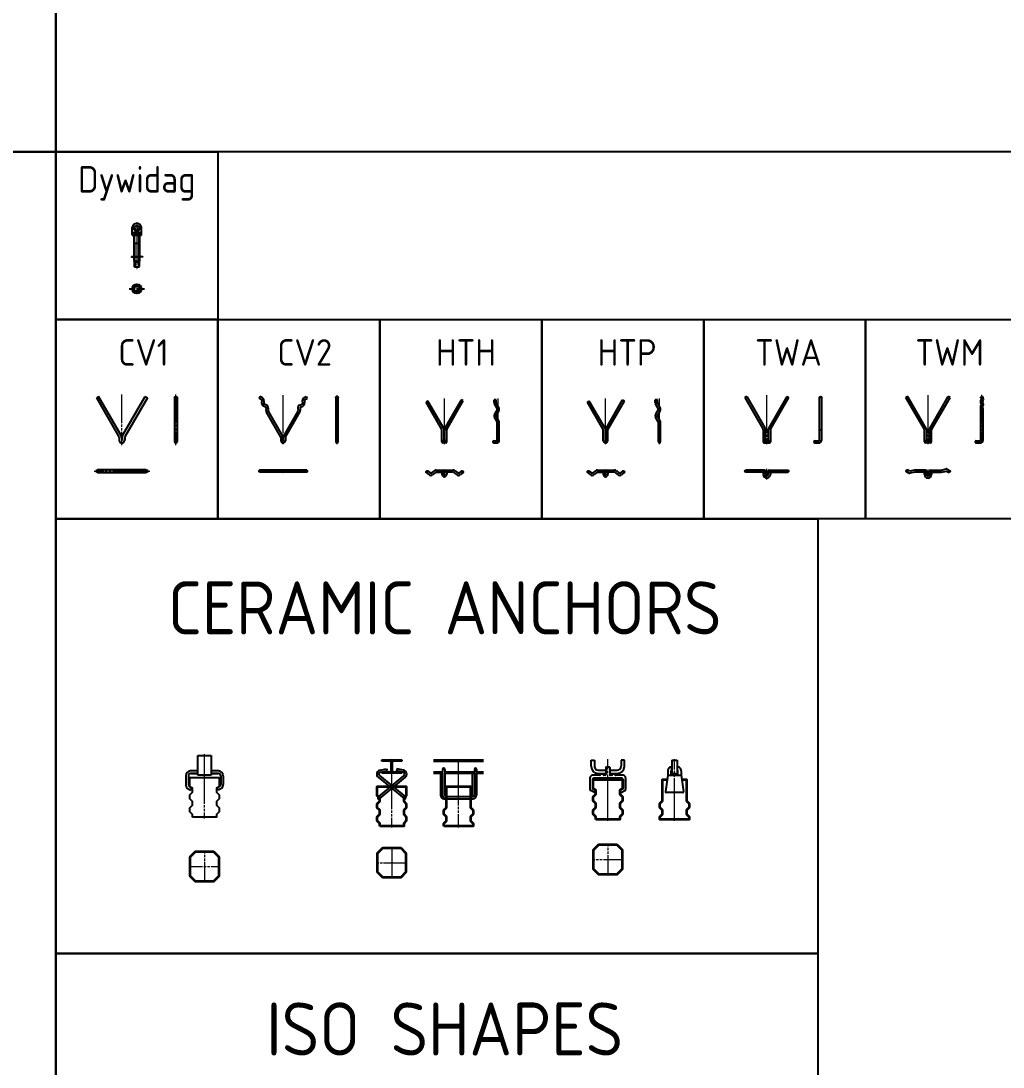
# Model space of a CAD drawing. Header units: millimetres. Extents: x -1950 to 46825, y 0 to 25443.
# Drawn here: x 17093 to 20800, y 10753 to 14700 of the extents above; entities that cross this region are included whole.
import ezdxf
from ezdxf.enums import TextEntityAlignment as Align

# ---------------------------------------------------------------- set-up
doc = ezdxf.new("R2010")
doc.units = ezdxf.units.MM
doc.linetypes.add('AM_DIN_F_W050', pattern=[6.25, 4.75, -1.5])
doc.linetypes.add('AM_DIN_G_W050', pattern=[13.75, 9.75, -1.5, 1, -1.5])
for name, color, linetype, lineweight in [('AM_7', 4, 'AM_DIN_G_W050', 25), ('Kontur_018', 4, 'Continuous', 25), ('Kontur_025', 3, 'Continuous', 25), ('Kontur_035', 2, 'Continuous', 35), ('Mitte_018', 4, 'AM_DIN_G_W050', 18), ('Verdeckt_018', 4, 'AM_DIN_F_W050', 18), ('Verdeckt_025', 3, 'AM_DIN_F_W050', 25)]:
    doc.layers.add(name, color=color, linetype=linetype, lineweight=lineweight)
doc.layers.add('AM_VIEWS', color=1, linetype='Continuous', lineweight=25, plot=False)
for name, color, linetype in [('ANCHOR', 7, 'Continuous'), ('ST ANKER', 3, 'Continuous'), ('Text_5', 1, 'Continuous')]:
    doc.layers.add(name, color=color, linetype=linetype)
doc.styles.add('ISOCP', font='isocp.shx', dxfattribs={"height": 7})

# ---------------------------------------------------------------- blocks, each defined once
blk = doc.blocks.new('AH150_FRONT')
at = {"layer": 'ANCHOR', "color": 0, "linetype": 'ByBlock', "lineweight": -2}
blk.add_lwpolyline([(-45, -150), (-45, -140), (-55, -130), (-55, -115), (-45, -105), (-45, -90), (-55, -80), (-55, -65), (-45, -55), (-45, -40), (-55, -35), (-55, 0), (55, 0), (55, -35), (45, -40), (45, -55), (55, -65), (55, -80), (45, -90), (45, -105), (55, -115), (55, -130), (45, -140), (45, -150)], close=True, dxfattribs=at)
blk = doc.blocks.new('*U400')
at = {"layer": 'Mitte_018'}
blk.add_line((0, -255), (0, 5), dxfattribs=at)
at = {"layer": 'ST ANKER'}
for p, q in [((-37.5, 0), (37.5, 0)), ((-37.5, -5), (-37.5, 0)), ((37.5, 0), (37.5, -5)), ((-44, -38.1), (-19.4, -33.5)), ((-7, -5), (-37.5, -5)), ((-19.4, -33.5), (-17.9, -41.4)), ((-2, -40), (-2, -10)), ((2, -10), (2, -40)), ((37.5, -5), (7, -5)), ((19.4, -33.5), (17.9, -41.4)), ((44, -38.1), (19.4, -33.5)), ((45.9, -59.1), (-51.5, -139.4)), ((-51, -65.3), (46.5, -145.6)), ((51, -65.3), (-46.5, -145.6)), ((-45.9, -59.1), (51.5, -139.4)), ((-42.5, -45.9), (-17.9, -41.4)), ((-37.5, -50), (-37.5, -45)), ((-37.5, -45), (-7, -45)), ((37.5, -50), (-37.5, -50)), ((7, -45), (37.5, -45)), ((42.5, -45.9), (17.9, -41.4)), ((37.5, -45), (37.5, -50))]:
    blk.add_line(p, q, dxfattribs=at)
for centre, radius, start, end in [((-41.1, -53.3), 15.5, 100.5113, 230.5113), ((-7, -10), 5, 0, 90), ((7, -10), 5, 90, 180), ((41.1, -53.3), 15.5, 309.4887, 79.4887), ((-41.1, -53.3), 7.5, 100.5113, 230.5113), ((-7, -40), 5, 270, 360), ((7, -40), 5, 180, 270), ((41.1, -53.3), 7.5, 309.4887, 79.4887), ((-49, -142.5), 4, 129.4887, 309.4887), ((-49, -142.5), 4, 309.4887, 129.4887), ((49, -142.5), 4, 50.5113, 230.5113), ((49, -142.5), 4, 230.5113, 50.5113)]:
    blk.add_arc(centre, radius, start, end, dxfattribs=at)
at = {"layer": 'Kontur_035'}
blk.add_blockref('AH150_FRONT', (0, -100), dxfattribs=at)
blk = doc.blocks.new('AH150_SIDE')
at = {"layer": 'ANCHOR', "color": 0, "linetype": 'ByBlock', "lineweight": -2}
blk.add_lwpolyline([(-55, -150), (-55, -140), (-45, -130), (-45, -115), (-55, -105), (-55, -90), (-45, -80), (-45, 0), (45, 0), (45, -80), (55, -90), (55, -105), (45, -115), (45, -130), (55, -140), (55, -150)], close=True, dxfattribs=at)
blk = doc.blocks.new('*U401')
at = {"layer": 'Mitte_018'}
blk.add_line((0, -255), (0, 5), dxfattribs=at)
at = {"layer": 'ST ANKER'}
for p, q in [((-94.4, 0), (94.4, 0)), ((-94.4, -5), (94.4, -5)), ((-60, -35.5), (-60, -45)), ((-52, -35.5), (-52, -45)), ((60, -35.5), (60, -45)), ((68, -35.5), (68, -45)), ((-94.4, -45), (-60, -45)), ((-94.4, -50), (-68, -50)), ((-68, -50), (-68, -133.5)), ((-68, -50), (-60, -50)), ((-60, -50), (-60, -45)), ((-60, -50), (-60, -133.5)), ((-52, -45), (60, -45)), ((-52, -45), (-52, -50)), ((-52, -50), (-52, -133.5)), ((-52, -50), (52, -50)), ((52, -50), (52, -133.5)), ((52, -50), (60, -50)), ((60, -50), (60, -45)), ((60, -50), (60, -133.5)), ((68, -45), (94.4, -45)), ((68, -45), (68, -50)), ((68, -50), (68, -133.5)), ((68, -50), (94.4, -50)), ((-55, -146.5), (-47, -146.5)), ((-47, -138.5), (47, -138.5)), ((-47, -146.5), (55, -146.5)), ((47, -138.5), (55, -138.5))]:
    blk.add_line(p, q, dxfattribs=at)
for centre, radius, start, end in [((-56, -35.5), 4, 0, 180), ((64, -35.5), 4, 0, 180), ((-55, -133.5), 13, 180, 270), ((-47, -133.5), 13, 180, 270), ((-47, -133.5), 5, 180, 270), ((47, -133.5), 5, 270, 0), ((55, -133.5), 13, 270, 0), ((55, -133.5), 5, 270, 0)]:
    blk.add_arc(centre, radius, start, end, dxfattribs=at)
at = {"layer": 'Kontur_035'}
blk.add_blockref('AH150_SIDE', (0, -100), dxfattribs=at)
blk = doc.blocks.new('*U399')
at = {"layer": 'Kontur_035'}
blk.add_lwpolyline([(35, 55), (-35, 55), (-55, 35), (-55, -35), (-35, -55), (35, -55), (55, -35), (55, 35)], close=True, dxfattribs=at)
at = {"layer": 'Mitte_018'}
for p, q in [((0, 58), (0, -58)), ((-58, 0), (58, 0))]:
    blk.add_line(p, q, dxfattribs=at)
blk = doc.blocks.new('GKB_FRONT')
at = {"layer": 'ST ANKER'}
for p, q in [((-5, 0), (5, 0)), ((-30, -31.5), (-57.5, -31.5)), ((-27.5, -26.5), (-17.5, -26.5)), ((-27.5, -26.5), (-27.5, -29)), ((-17.5, -26.5), (-17.5, -29)), ((-10, -31.5), (-15, -31.5)), ((-7.5, -2.5), (-7.5, -29)), ((7.5, -2.5), (7.5, -29)), ((15, -31.5), (10, -31.5)), ((17.5, -26.5), (17.5, -29)), ((17.5, -26.5), (27.5, -26.5)), ((27.5, -26.5), (27.5, -29)), ((57.5, -31.5), (30, -31.5)), ((-67.5, -41.5), (-67.5, -84)), ((-57.5, -46.5), (-57.5, -80)), ((-52.5, -41.5), (52.5, -41.5)), ((57.5, -46.5), (57.5, -80)), ((67.5, -41.5), (67.5, -84)), ((-50.3, -96.3), (-64.2, -89.3)), ((-48.9, -85.8), (-56.1, -82.2)), ((-47.5, -94.6), (-47.5, -88)), ((47.5, -94.6), (47.5, -88)), ((48.9, -85.8), (56.1, -82.2)), ((50.3, -96.3), (64.2, -89.3))]:
    blk.add_line(p, q, dxfattribs=at)
for centre, radius, start, end in [((-5, -2.5), 2.5, 89.9999, 180.0001), ((-57.5, -41.5), 10, 90, 180), ((-30, -29), 2.5, 270, 359.9999), ((-15, -29), 2.5, 180.0002, 270), ((-10, -29), 2.5, 269.9999, 359.9998), ((5, -2.5), 2.5, 359.9999, 90), ((10, -29), 2.5, 180.0001, 269.9999), ((15, -29), 2.5, 270, 359.9999), ((30, -29), 2.5, 180.0002, 270), ((57.5, -41.5), 10, 0, 90), ((-52.5, -46.5), 5, 90, 180), ((52.5, -46.5), 5, 0, 90.0001), ((-61.5, -84), 6, 180, 243.4349), ((-55, -80), 2.5, 180.0001, 243.4349), ((-49.4, -94.6), 1.91, 243.4349, 0), ((-50, -88), 2.5, 360, 63.4348), ((50, -88), 2.5, 116.5653, 180.0001), ((49.4, -94.6), 1.91, 180.0001, 296.565), ((55, -80), 2.5, 296.5651, 359.9999), ((61.5, -84), 6, 296.565, 360)]:
    blk.add_arc(centre, radius, start, end, dxfattribs=at)
blk = doc.blocks.new('*U402')
at = {"layer": 'Mitte_018'}
blk.add_line((0, -228.2), (0, 5), dxfattribs=at)
at = {"layer": 'ST ANKER'}
for p, q in [((-62.5, 0), (-50.5, 0)), ((-62.5, -23), (-62.5, 0)), ((-50.5, 0), (-50.5, -23)), ((62.5, 0), (50.5, 0)), ((50.5, 0), (50.5, -23)), ((62.5, -23), (62.5, 0)), ((-35.5, -38), (-7.5, -38)), ((-7.5, -38), (-7.5, -50)), ((7.5, -38), (35.5, -38)), ((7.5, -38), (7.5, -50)), ((-35.5, -50), (-7.5, -50)), ((7.5, -50), (35.5, -50))]:
    blk.add_line(p, q, dxfattribs=at)
for centre, radius, start, end in [((-35.5, -23), 27, 180, 270), ((-35.5, -23), 15, 180, 270), ((35.5, -23), 15, 270, 360), ((35.5, -23), 27, 270, 360)]:
    blk.add_arc(centre, radius, start, end, dxfattribs=at)
at = {"layer": 'Kontur_035'}
blk.add_blockref('AH150_FRONT', (0, -73.2), dxfattribs=at)
at = {"layer": 'ST ANKER', "rotation": 359.9999956465915}
blk.add_blockref('GKB_FRONT', (0, -25.5), dxfattribs=at)
blk = doc.blocks.new('GKB_SIDE')
at = {"layer": 'ST ANKER'}
for p, q in [((-10.5, 0), (-10, 0)), ((-10, -12.5), (-10, 0)), ((10, 0), (10, -12.5)), ((10, 0), (10.5, 0)), ((-25, -31.5), (-34.5, -93)), ((-25, -14.5), (-25, -31.5)), ((-22.9, -31.5), (22.9, -31.5)), ((-12.5, -29), (-12.5, -14.5)), ((-10, -12.5), (-10.5, -12.5)), ((-10.5, -26.5), (10.5, -26.5)), ((10.5, -12.5), (10, -12.5)), ((12.5, -29), (12.5, -14.5)), ((25, -14.5), (25, -31.5)), ((25, -31.5), (34.5, -93)), ((31.5, -96.5), (-31.5, -96.5))]:
    blk.add_line(p, q, dxfattribs=at)
for centre, radius, start, end in [((-10.5, -14.5), 14.5, 89.9999, 180.0001), ((10.5, -14.5), 14.5, 359.9996, 89.9999), ((-22.9, -34), 2.5, 90, 171.2541), ((-15, -29), 2.5, 269.9998, 0), ((-10.5, -14.5), 2, 89.9991, 180.0007), ((-10.5, -28.5), 2, 89.9981, 180.0007), ((10.5, -14.5), 2, 359.9991, 89.9984), ((10.5, -28.5), 2, 359.9995, 89.9984), ((15, -29), 2.5, 180.0004, 269.9999), ((22.9, -34), 2.5, 8.746, 90.0001), ((-31.5, -93.5), 3, 171.2548, 270.0014), ((31.5, -93.5), 3, 270.0011, 8.7458)]:
    blk.add_arc(centre, radius, start, end, dxfattribs=at)
blk = doc.blocks.new('AH150_SIDE_GKB')
at = {"layer": 'ANCHOR', "color": 0, "linetype": 'ByBlock', "lineweight": -2}
blk.add_lwpolyline([(27.5, 0), (45, 0), (45, -80), (55, -90), (55, -105), (45, -115), (45, -130), (55, -140), (55, -150), (-55, -150), (-55, -140), (-45, -130), (-45, -115), (-55, -105), (-55, -90), (-45, -80), (-45, 0), (-27.5, 0)], dxfattribs=at)
blk = doc.blocks.new('*U403')
at = {"layer": 'Mitte_018'}
blk.add_line((0, -228.2), (0, 5), dxfattribs=at)
at = {"layer": 'ST ANKER'}
for p, q in [((-10, 0), (10, 0)), ((-10, 0), (-10, -50)), ((10, 0), (10, -50)), ((-10, -50), (10, -50))]:
    blk.add_line(p, q, dxfattribs=at)
at = {"layer": 'Kontur_035', "rotation": 359.9953661336431}
blk.add_blockref('AH150_SIDE_GKB', (0, -73.2), dxfattribs=at)
at = {"layer": 'ST ANKER', "rotation": 359.9999818084095}
blk.add_blockref('GKB_SIDE', (0, -25.5), dxfattribs=at)
blk = doc.blocks.new('*U404')
at = {"layer": 'Kontur_035'}
blk.add_lwpolyline([(35, 55), (-35, 55), (-55, 35), (-55, -35), (-35, -55), (35, -55), (55, -35), (55, 35)], close=True, dxfattribs=at)
at = {"layer": 'Mitte_018'}
for p, q in [((0, 58), (0, -58)), ((-58, 0), (58, 0))]:
    blk.add_line(p, q, dxfattribs=at)
blk = doc.blocks.new('A$C595B2E24')
at = {"layer": 'ST ANKER'}
for p, q in [((0, 54.2), (0, 20.6)), ((10, 54.2), (10, 20.6)), ((46, 72.2), (18, 72.2)), ((46, 62.2), (18, 62.2)), ((46, 72.2), (19.5, 72.2)), ((19.5, 62.2), (46, 62.2)), ((122.5, 72.2), (96, 72.2)), ((124, 72.2), (96, 72.2)), ((124, 62.2), (96, 62.2)), ((96, 62.2), (122.5, 62.2)), ((132, 54.2), (132, 20.6)), ((142, 54.2), (142, 20.6)), ((9.9, 4.5), (19, 0)), ((14.4, 13.5), (23.5, 8.9)), ((19, 0), (23.5, 8.9)), ((127.6, 13.5), (118.5, 8.9)), ((123, 0), (118.5, 8.9)), ((132.1, 4.5), (123, 0))]:
    blk.add_line(p, q, dxfattribs=at)
for centre, radius, start, end in [((18, 54.2), 18, 90, 180), ((18, 54.2), 8, 90, 180), ((124, 54.2), 18, 0, 90), ((124, 54.2), 8, 0, 90), ((18, 20.6), 18, 180, 243.4), ((18, 20.6), 8, 180, 243.4), ((124, 20.6), 8, 296.6, 0), ((124, 20.6), 18, 296.6, 0)]:
    blk.add_arc(centre, radius, start, end, dxfattribs=at)
blk = doc.blocks.new('*U397')
at = {"layer": 'Mitte_018'}
blk.add_line((238.5, 0), (-5.5, 0), dxfattribs=at)
at = {"layer": 'ST ANKER'}
for p, q in [((0, -25), (0, 25)), ((0, 25), (75, 25)), ((75, 25), (75, -25)), ((75, -25), (0, -25))]:
    blk.add_line(p, q, dxfattribs=at)
at = {"layer": 'Kontur_035', "linetype": 'ByBlock', "lineweight": -2, "rotation": 90.00000000000001}
blk.add_blockref('AH150_FRONT', (83.5, 0), dxfattribs=at)
at = {"layer": 'ST ANKER', "rotation": 90.00000000000007}
blk.add_blockref('A$C595B2E24', (131.2, -71), dxfattribs=at)
blk = doc.blocks.new('*U398')
at = {"layer": 'Kontur_035'}
blk.add_lwpolyline([(35, 55), (-35, 55), (-55, 35), (-55, -35), (-35, -55), (35, -55), (55, -35), (55, 35)], close=True, dxfattribs=at)
at = {"layer": 'Mitte_018'}
for p, q in [((0, 58), (0, -58)), ((-58, 0), (58, 0))]:
    blk.add_line(p, q, dxfattribs=at)
blk = doc.blocks.new('*U409')
at = {"layer": 'Mitte_018'}
blk.add_line((0, -8.5), (0, 183.5), dxfattribs=at)
at = {"layer": 'ST ANKER'}
for p, q in [((-87.7, 175), (-96.3, 170)), ((-96.3, 170), (-11.2, 22.5)), ((-2.5, 27.5), (-87.7, 175)), ((2.5, 27.5), (87.7, 175)), ((96.3, 170), (11.2, 22.5)), ((87.7, 175), (96.3, 170)), ((-10.5, 20), (-10.5, 10.5)), ((-0.5, 20), (-0.5, 10.5)), ((0.5, 20), (0.5, 10.5)), ((10.5, 20), (10.5, 10.5))]:
    blk.add_line(p, q, dxfattribs=at)
for centre, radius, start, end in [((-15.5, 20), 5, 359.9774, 390), ((0, 10.5), 10.5, 179.9774, 360.0226), ((-15.5, 20), 15, 359.9774, 390), ((0, 10.5), 0.5, 179.9774, 360.0226), ((15.5, 20), 15, 150, 180.0226), ((15.5, 20), 5, 150, 180.0226)]:
    blk.add_arc(centre, radius, start, end, dxfattribs=at)
blk = doc.blocks.new('*U410')
at = {"layer": 'Mitte_018'}
blk.add_line((0, -8.5), (0, 183.5), dxfattribs=at)
at = {"layer": 'ST ANKER'}
for p, q in [((-5, 172.5), (-5, 5)), ((5, 172.5), (5, 5))]:
    blk.add_line(p, q, dxfattribs=at)
for start, end in [(360, 540), (180, 360)]:
    blk.add_arc((0, 5), 5, start, end, dxfattribs=at)
blk.add_ellipse((0, 172.5), major_axis=(5, 0), ratio=0.5, dxfattribs=at)
blk = doc.blocks.new('*U411')
at = {"layer": 'Mitte_018'}
for p, q in [((-104.8, 0), (104.8, 0)), ((0, 5.5), (0, -5.5))]:
    blk.add_line(p, q, dxfattribs=at)
at = {"layer": 'ST ANKER'}
for p, q in [((92, 5), (-92, 5)), ((-92, -5), (92, -5))]:
    blk.add_line(p, q, dxfattribs=at)
for centre in [(-92, 0), (92, 0)]:
    blk.add_ellipse(centre, major_axis=(0, 5), ratio=0.866, dxfattribs=at)
blk = doc.blocks.new('*U415')
at = {"layer": 'Mitte_018'}
blk.add_line((0, -5), (0, 180), dxfattribs=at)
at = {"layer": 'ST ANKER'}
for p, q in [((-87.3, 175), (-90.7, 167.8)), ((-82.6, 164), (-90.7, 167.8)), ((-79.2, 171.2), (-87.3, 175)), ((-80.3, 160), (-81.1, 151.1)), ((-72.3, 159.3), (-73.1, 150.4)), ((72.3, 159.3), (73.1, 150.4)), ((79.2, 171.2), (87.3, 175)), ((80.3, 160), (81.1, 151.1)), ((82.6, 164), (90.7, 167.8)), ((87.3, 175), (90.7, 167.8)), ((-66.1, 135.4), (-74.2, 139.2)), ((-62.7, 142.6), (-70.8, 146.4)), ((-63.8, 131.4), (-64.6, 122.5)), ((-55.8, 130.7), (-56.6, 121.8)), ((-56.1, 119.5), (-2.1, 26)), ((56.1, 119.5), (2.1, 26)), ((55.8, 130.7), (56.6, 121.8)), ((62.7, 142.6), (70.8, 146.4)), ((63.8, 131.4), (64.6, 122.5)), ((66.1, 135.4), (74.2, 139.2)), ((-9, 22), (-63, 115.5)), ((9, 22), (63, 115.5)), ((-8.5, 20), (-8.5, 8.5)), ((-0.5, 20), (-0.5, 8.5)), ((0.5, 20), (0.5, 8.5)), ((8.5, 20), (8.5, 8.5))]:
    blk.add_line(p, q, dxfattribs=at)
for centre, radius, start, end in [((-84.3, 160.3), 4, 715.1104, 784.8896), ((-84.3, 160.3), 12, 715.1104, 784.8896), ((84.3, 160.3), 12, 115.1104, 184.8896), ((84.3, 160.3), 4, 115.1104, 184.8896), ((-69.1, 150), 12, 535.1104, 604.8896), ((-69.1, 150), 4, 535.1104, 604.8896), ((-67.8, 131.8), 4, 715.1104, 784.8896), ((-52.6, 121.5), 12, 175.1104, 210), ((-67.8, 131.8), 12, 715.1104, 784.8896), ((-52.6, 121.5), 4, 175.1104, 210), ((67.8, 131.8), 12, 115.1104, 184.8896), ((52.6, 121.5), 4, 330, 364.8896), ((52.6, 121.5), 12, 330, 364.8896), ((67.8, 131.8), 4, 115.1104, 184.8896), ((69.1, 150), 4, 295.1104, 364.8896), ((69.1, 150), 12, 295.1104, 364.8896), ((-12.5, 20), 4, 0, 30), ((0, 8.5), 8.5, 180, 360), ((-12.5, 20), 12, 0, 30), ((0, 8.5), 0.5, 180, 360), ((12.5, 20), 12, 150, 180), ((12.5, 20), 4, 150, 180)]:
    blk.add_arc(centre, radius, start, end, dxfattribs=at)
blk = doc.blocks.new('*U416')
at = {"layer": 'Mitte_018'}
blk.add_line((0, -5), (0, 180), dxfattribs=at)
at = {"layer": 'ST ANKER'}
for p, q in [((-4, 171.38032), (-4, 4)), ((4, 4), (4, 171.38032))]:
    blk.add_line(p, q, dxfattribs=at)
blk.add_arc((0, 4), 4, 180, 360, dxfattribs=at)
blk.add_ellipse((0, 171.38032), major_axis=(-4, 0), ratio=0.90492, dxfattribs=at)
at = {"layer": 'Verdeckt_025'}
blk.add_arc((0, 4), 4, 0, 180, dxfattribs=at)
blk = doc.blocks.new('*U417')
at = {"layer": 'ANCHOR', "color": 0, "linetype": 'ByBlock', "lineweight": -2}
for centre, start, end in [((-4.5, 0), 270, 450), ((4.5, 0), 90, 270)]:
    blk.add_arc(centre, 4, start, end, dxfattribs=at)
at = {"layer": 'Mitte_018'}
for p, q in [((-94.00809, 0), (94.00809, 0)), ((0, -4.5), (0, 4.5))]:
    blk.add_line(p, q, dxfattribs=at)
at = {"layer": 'ST ANKER'}
for p, q in [((89.00809, 4), (-89.00809, 4)), ((89.00809, -4), (-89.00809, -4))]:
    blk.add_line(p, q, dxfattribs=at)
for centre, major_axis in [((-89.00809, 0), (0, -4)), ((89.00809, 0), (0, 4))]:
    blk.add_ellipse(centre, major_axis=major_axis, ratio=0.42553, dxfattribs=at)
blk = doc.blocks.new('*U421')
at = {"layer": 'ANCHOR', "color": 0, "linetype": 'ByBlock', "lineweight": -2}
for p, q in [((-1, 8), (-1, 50)), ((1, 8), (1, 50))]:
    blk.add_line(p, q, dxfattribs=at)
for centre, start, end in [((-9.5, 50), 360, 390), ((9.5, 50), 150, 180)]:
    blk.add_arc(centre, 8.5, start, end, dxfattribs=at)
at = {"layer": 'Mitte_018'}
blk.add_line((0, -5), (0, 167.3), dxfattribs=at)
at = {"layer": 'ST ANKER'}
for p, q in [((-62, 157.9), (-68.9, 153.9)), ((-2.1, 54.3), (-62, 157.9)), ((2.1, 54.3), (64.5, 162.3)), ((9.1, 50.2), (71.4, 158.3)), ((71.4, 158.3), (64.5, 162.3)), ((-9.1, 50.2), (-68.9, 153.9)), ((-9, 4), (-9, 50)), ((9, 4), (9, 50)), ((-1, 8), (-5, 8)), ((-1, 8), (1, 8)), ((5, 8), (1, 8)), ((5, 0), (-5, 0))]:
    blk.add_line(p, q, dxfattribs=at)
for centre, radius, start, end in [((-9.5, 50), 0.5, 0, 30), ((9.5, 50), 0.5, 150, 180), ((-5, 4), 4, 90, 270), ((5, 4), 4, 270, 450)]:
    blk.add_arc(centre, radius, start, end, dxfattribs=at)
blk = doc.blocks.new('*U422')
at = {"layer": 'Mitte_018'}
for p, q in [((0, 4), (0, 167.2)), ((-23.5, 4), (0, 4))]:
    blk.add_line(p, q, dxfattribs=at)
at = {"layer": 'ST ANKER'}
for p, q in [((-16, 152.9), (-16, 162.2)), ((-8, 162.2), (-16, 162.2)), ((-8, 157.9), (-16, 157.9)), ((-8, 152.8), (-8, 162.2)), ((-4.5, 129.7), (-14.5, 147.2)), ((-4.5, 126.2), (-14.5, 108.5)), ((2.5, 133.7), (-7.6, 151.3)), ((2.5, 122.2), (-7.6, 104.5)), ((-4.5, 79.9), (-14.5, 97.4)), ((2.4, 83.9), (-7.6, 101.4)), ((-4, 10), (-4, 77.9)), ((-4, 50), (4, 50)), ((4, 10), (4, 77.9)), ((-17, 8), (-6, 8)), ((-17, 0), (-6, 0))]:
    blk.add_line(p, q, dxfattribs=at)
for centre, radius, start, end in [((-4.4, 152.9), 11.6, 180, 209.7686), ((-5, 152.8), 3, 180, 209.7686), ((-7.6, 127.9), 3.56, 330.3559, 389.7686), ((-7.6, 127.9), 11.6, 330.3559, 389.7686), ((-4.8, 102.9), 11.2, 150.3559, 209.7686), ((-4.8, 102.9), 3.17, 150.3559, 209.7686), ((-8, 77.9), 4, 0, 29.7686), ((-8, 77.9), 12, 0, 29.7686), ((-17, 4), 4, 90, 270), ((-6, 10), 10, 270, 360), ((-6, 10), 2, 270, 360)]:
    blk.add_arc(centre, radius, start, end, dxfattribs=at)
blk = doc.blocks.new('*U423')
at = {"layer": 'Mitte_018'}
for p, q in [((-6, 0), (6, 0)), ((0, -23.5), (0, 6.5))]:
    blk.add_line(p, q, dxfattribs=at)
at = {"layer": 'ST ANKER'}
for p, q in [((-62.9, 1.1), (-53.3, -7)), ((-38.5, 1.1), (-48.1, -7)), ((-30.7, 4), (-5, 4)), ((-1, -12), (-1, 0)), ((-1, 0), (-1, -12)), ((1, -12), (1, 0)), ((5, 4), (33.2, 4)), ((41, 1.1), (50.6, -7)), ((65.4, 1.1), (55.8, -7)), ((-68.1, -5), (-58.5, -13.1)), ((-33.3, -5), (-42.9, -13.1)), ((-30.7, -4), (-5, -4)), ((-9, -4), (-9, -12)), ((33.2, -4), (5, -4)), ((9, -4), (9, -12)), ((35.8, -5), (45.4, -13.1)), ((70.6, -5), (61, -13.1))]:
    blk.add_line(p, q, dxfattribs=at)
for centre, radius, start, end in [((-30.7, -8), 12, 90, 130.3612), ((-5, 0), 4, 270, 90), ((5, 0), 4, 90, 270), ((33.2, -8), 12, 49.6388, 90), ((-50.7, -4), 12, 229.6388, 310.3612), ((-50.7, -4), 4, 229.6388, 310.3612), ((-30.7, -8), 4, 90, 130.3612), ((0, -12), 9, 180, 0), ((0, -12), 1, 180, 0), ((33.2, -8), 4, 49.6388, 90), ((53.2, -4), 12, 229.6388, 310.3612), ((53.2, -4), 4, 229.6388, 310.3612)]:
    blk.add_arc(centre, radius, start, end, dxfattribs=at)
for centre, major_axis in [((-65.5, -1.9), (2.59, 3.05)), ((68, -1.9), (-2.59, 3.05))]:
    blk.add_ellipse(centre, major_axis=major_axis, ratio=0.699613, dxfattribs=at)
blk = doc.blocks.new('*U427')
at = {"layer": 'Mitte_018'}
blk.add_line((0, -5), (0, 167.3), dxfattribs=at)
at = {"layer": 'ST ANKER'}
for p, q in [((-16, 152.9), (-16, 162.3)), ((-8, 162.3), (-16, 162.3)), ((-8, 157.9), (-16, 157.9)), ((-8, 152.9), (-8, 162.3)), ((-4.5, 129.9), (-14.4, 146.9)), ((-4.5, 125.9), (-14.4, 108.9)), ((2.4, 133.9), (-7.5, 150.9)), ((2.4, 121.9), (-7.5, 104.9)), ((-4.5, 79.9), (-14.4, 96.9)), ((2.4, 83.9), (-7.5, 100.9)), ((-4, 4), (-4, 77.9)), ((-4, 50), (4, 50)), ((4, 4), (4, 77.9))]:
    blk.add_line(p, q, dxfattribs=at)
for centre, radius, start, end in [((-4, 152.9), 12, 180, 210.1047), ((-4, 152.9), 4, 180, 210.1047), ((-8, 127.9), 4, 329.8953, 390.1047), ((-8, 127.9), 12, 329.8953, 390.1047), ((-4, 102.9), 12, 149.8953, 210.1047), ((-4, 102.9), 4, 149.8953, 210.1047), ((-8, 77.9), 4, 0, 30.1047), ((-8, 77.9), 12, 0, 30.1047), ((0, 4), 4, 180, 360)]:
    blk.add_arc(centre, radius, start, end, dxfattribs=at)
at = {"layer": 'Verdeckt_025'}
blk.add_arc((0, 4), 4, 0, 180, dxfattribs=at)
blk = doc.blocks.new('*U426')
at = {"layer": 'ANCHOR', "color": 0, "linetype": 'ByBlock', "lineweight": -2}
blk.add_arc((-9, 50), 8.5, 0, 30, dxfattribs=at)
at = {"layer": 'Mitte_018'}
blk.add_line((0, -5), (0, 167.3), dxfattribs=at)
at = {"layer": 'ST ANKER'}
for p, q in [((-68.4, 153.9), (-61.5, 157.9)), ((-1.6, 54.2), (-61.5, 157.9)), ((1.6, 54.2), (64, 162.3)), ((8.6, 50.2), (70.9, 158.3)), ((64, 162.3), (70.9, 158.3)), ((-8.6, 50.2), (-68.4, 153.9)), ((-8.5, 8.5), (-8.5, 50)), ((-0.5, 8.5), (-0.5, 50)), ((0.5, 8.5), (0.5, 50)), ((8.5, 8.5), (8.5, 50))]:
    blk.add_line(p, q, dxfattribs=at)
for centre, radius, start, end in [((-9, 50), 0.5, 0, 30), ((9, 50), 8.5, 150, 180), ((9, 50), 0.5, 150, 180), ((0, 8.5), 8.5, 180, 360), ((0, 8.5), 0.5, 180, 360)]:
    blk.add_arc(centre, radius, start, end, dxfattribs=at)
blk = doc.blocks.new('*U428')
at = {"layer": 'Mitte_018'}
for p, q in [((-6, 0), (6, 0)), ((0, -23.5), (0, 6.5))]:
    blk.add_line(p, q, dxfattribs=at)
at = {"layer": 'ST ANKER'}
for p, q in [((-62.9, 1.1), (-53.3, -7)), ((-38.5, 1.1), (-48.1, -7)), ((-30.7, 4), (-5, 4)), ((-1, -12), (-1, 0)), ((-1, 0), (-1, -12)), ((1, -12), (1, 0)), ((5, 4), (33.2, 4)), ((41, 1.1), (50.6, -7)), ((65.4, 1.1), (55.8, -7)), ((-68.1, -5), (-58.5, -13.1)), ((-33.3, -5), (-42.9, -13.1)), ((-30.7, -4), (-5, -4)), ((-9, -4), (-9, -12)), ((33.2, -4), (5, -4)), ((9, -4), (9, -12)), ((35.8, -5), (45.4, -13.1)), ((70.6, -5), (61, -13.1))]:
    blk.add_line(p, q, dxfattribs=at)
for centre, radius, start, end in [((-30.7, -8), 12, 90, 130.3612), ((-5, 0), 4, 270, 90), ((5, 0), 4, 90, 270), ((33.2, -8), 12, 49.6388, 90), ((-50.7, -4), 12, 229.6388, 310.3612), ((-50.7, -4), 4, 229.6388, 310.3612), ((-30.7, -8), 4, 90, 130.3612), ((0, -12), 9, 180, 0), ((0, -12), 1, 180, 0), ((33.2, -8), 4, 49.6388, 90), ((53.2, -4), 12, 229.6388, 310.3612), ((53.2, -4), 4, 229.6388, 310.3612)]:
    blk.add_arc(centre, radius, start, end, dxfattribs=at)
for centre, major_axis in [((-65.5, -1.9), (2.59, 3.05)), ((68, -1.9), (-2.59, 3.05))]:
    blk.add_ellipse(centre, major_axis=major_axis, ratio=0.699613, dxfattribs=at)
blk = doc.blocks.new('*U432')
at = {"layer": 'Mitte_018'}
blk.add_line((0, -5), (0, 180), dxfattribs=at)
at = {"layer": 'ST ANKER'}
for p, q in [((-75.5, 175), (-82.4, 171)), ((-82.4, 171), (-14.3, 53)), ((-75.5, 175), (-7.4, 57)), ((75.5, 175), (7.4, 57)), ((82.4, 171), (14.3, 53)), ((75.5, 175), (82.4, 171)), ((-13.5, 50), (-13.5, 4)), ((-5.5, 50), (-5.5, 8)), ((5.5, 50), (5.5, 8)), ((13.5, 50), (13.5, 4)), ((-9.5, 8), (9.5, 8)), ((-9.5, 0), (9.5, 0))]:
    blk.add_line(p, q, dxfattribs=at)
for centre, radius, start, end in [((-19.5, 50), 6, 0, 30), ((-19.5, 50), 14, 0, 30), ((19.5, 50), 14, 150, 180), ((19.5, 50), 6, 150, 180), ((-9.5, 4), 4, 90, 270), ((9.5, 4), 4, 270, 450)]:
    blk.add_arc(centre, radius, start, end, dxfattribs=at)
at = {"layer": 'Verdeckt_025'}
for centre, start, end in [((-9.5, 4), 270, 450), ((9.5, 4), 90, 270)]:
    blk.add_arc(centre, 4, start, end, dxfattribs=at)
blk = doc.blocks.new('*U433')
at = {"layer": 'ST ANKER'}
for p, q in [((-4, 12), (-4, 173)), ((4, 12), (4, 173)), ((-4, 50), (4, 50)), ((-22, 8), (-8, 8)), ((-22, 0), (-7.5, 0))]:
    blk.add_line(p, q, dxfattribs=at)
for centre, radius, start, end in [((-22, 4), 4, 90, 270), ((-8, 12), 4, 270, 360), ((-8, 12), 12, 270, 360)]:
    blk.add_arc(centre, radius, start, end, dxfattribs=at)
blk.add_ellipse((0, 173), major_axis=(-4, 0), ratio=0.5, dxfattribs=at)
blk = doc.blocks.new('*U434')
at = {"layer": 'Mitte_018'}
blk.add_line((0, -31), (0, 9), dxfattribs=at)
at = {"layer": 'ST ANKER'}
for p, q in [((-9.5, 4), (-78.96715, 4)), ((-5.5, 0), (-5.5, -12.5)), ((5.5, 0), (5.5, -12.5)), ((9.5, 4), (78.96715, 4)), ((-9.5, -4), (-78.96715, -4)), ((-13.5, -4), (-13.5, -12.5)), ((9.5, -4), (78.96715, -4)), ((13.5, -4), (13.5, -12.5))]:
    blk.add_line(p, q, dxfattribs=at)
for centre, radius, start, end in [((-9.5, 0), 4, 270, 450), ((9.5, 0), 4, 90, 270), ((0, -12.5), 13.5, 180, 360), ((0, -12.5), 5.5, 180, 360)]:
    blk.add_arc(centre, radius, start, end, dxfattribs=at)
for centre, major_axis in [((-78.96715, 0), (0, -4)), ((78.96715, 0), (0, 4))]:
    blk.add_ellipse(centre, major_axis=major_axis, ratio=0.866, dxfattribs=at)
at = {"layer": 'Verdeckt_025'}
for p, q in [((-13.5, 0), (-13.5, -4)), ((13.5, 0), (13.5, -4))]:
    blk.add_line(p, q, dxfattribs=at)
for centre, start, end in [((-9.5, 0), 90, 270), ((9.5, 0), 270, 450)]:
    blk.add_arc(centre, 4, start, end, dxfattribs=at)
blk = doc.blocks.new('*U438')
at = {"layer": 'Mitte_018'}
blk.add_line((0, -5), (0, 180), dxfattribs=at)
at = {"layer": 'ST ANKER'}
for p, q in [((-76.4, 175), (-83.3, 171)), ((-13.6, 50.2), (-83.3, 171)), ((-6.6, 54.2), (-76.4, 175)), ((6.6, 54.2), (76.4, 175)), ((13.6, 50.2), (83.3, 171)), ((83.3, 171), (76.4, 175)), ((-13.5, 4), (-13.5, 50)), ((-5.5, 50), (-5.5, 8)), ((5.5, 8), (5.5, 50)), ((13.5, 4), (13.5, 50)), ((-5.5, 8), (-9.5, 8)), ((-5.5, 8), (5.5, 8)), ((9.5, 8), (5.5, 8)), ((9.5, 0), (-9.5, 0))]:
    blk.add_line(p, q, dxfattribs=at)
for centre, radius, start, end in [((-14, 50), 0.5, 0, 30), ((-14, 50), 8.5, 0, 30), ((14, 50), 8.5, 150, 180), ((14, 50), 0.5, 150, 180), ((-9.5, 4), 4, 90, 270), ((9.5, 4), 4, 270, 450)]:
    blk.add_arc(centre, radius, start, end, dxfattribs=at)
blk = doc.blocks.new('*U439')
at = {"layer": 'Mitte_018'}
for p, q in [((0, 4), (0, 181.1)), ((-28.5, 4), (0, 4))]:
    blk.add_line(p, q, dxfattribs=at)
at = {"layer": 'ST ANKER'}
for p, q in [((-4.8, 159.9), (-2.2, 164.6)), ((-2.2, 166.1), (-4.6, 170.4)), ((2.2, 156), (4.8, 160.7)), ((4.8, 170), (2.4, 174.3)), ((-2.2, 146.1), (-4.8, 150.7)), ((-4.8, 139.9), (-2.2, 144.6)), ((-4.1, 129.4), (-4.8, 130.7)), ((-4, 11.5), (-4, 129.2)), ((4.8, 150), (2.2, 154.6)), ((2.2, 136), (4.8, 140.7)), ((2.2, 134.6), (2.9, 133.3)), ((4, 11.5), (4, 129.2)), ((-4, 50), (4, 50)), ((-22, 8), (-7.5, 8)), ((-22, 0), (-7.5, 0))]:
    blk.add_line(p, q, dxfattribs=at)
for centre, radius, start, end in [((3.4, 155.3), 9.41, 150.7991, 209.2009), ((-3.5, 165.3), 1.5, 330.7991, 389.2009), ((-3.5, 165.3), 9.5, 330.7991, 389.2009), ((3.4, 135.3), 9.41, 150.7991, 209.2009), ((-4.5, 129.2), 0.5, 360, 389.2009), ((-3.5, 145.3), 1.5, 330.7991, 389.2009), ((3.4, 155.3), 1.41, 150.7991, 209.2009), ((3.4, 135.3), 1.41, 150.7991, 209.2009), ((-4.5, 129.2), 8.5, 360, 389.2009), ((-3.5, 145.3), 9.5, 330.7991, 389.2009), ((-22, 4), 4, 90, 270), ((-7.5, 11.5), 3.45, 270, 360), ((-7.5, 11.5), 11.5, 270, 360)]:
    blk.add_arc(centre, radius, start, end, dxfattribs=at)
blk.add_ellipse((-1.1, 172.4), major_axis=(-3.49, -1.95), ratio=0.5, dxfattribs=at)
blk = doc.blocks.new('*U440')
at = {"layer": 'Mitte_018'}
for p, q in [((-10.5, 0), (10.5, 0)), ((0, -28.5), (0, 6.5))]:
    blk.add_line(p, q, dxfattribs=at)
at = {"layer": 'ST ANKER'}
for p, q in [((-69.2, 0), (-79.2, 5.4)), ((-50.9, 3.8), (-69.2, 0)), ((-9.5, 4), (-49, 4)), ((-5.5, -12.5), (-5.5, 0)), ((5.5, 0), (5.5, -12.5)), ((9.5, 4), (49.2, 4)), ((49.2, 4), (68.7, 8)), ((50.9, -3.8), (69.2, 0)), ((69.2, 0), (79.2, -5.4)), ((72.1, 7.5), (83.1, 1.6)), ((-72.1, -7.5), (-83.1, -1.6)), ((-49.2, -4), (-68.7, -8)), ((-9.5, -4), (-49.2, -4)), ((-13.5, -12.5), (-13.5, -4)), ((9.5, -4), (49, -4)), ((13.5, -4), (13.5, -12.5))]:
    blk.add_line(p, q, dxfattribs=at)
for centre, radius, start, end in [((-49, -5.5), 9.5, 90, 101.7308), ((-9.5, 0), 4, 270, 450), ((9.5, 0), 4, 90, 270), ((69.7, 3.1), 5, 61.4167, 101.7308), ((-69.7, -3.1), 5, 241.4167, 281.7308), ((0, -12.5), 13.5, 180, 360), ((0, -12.5), 5.5, 180, 360), ((49, 5.5), 9.5, 270, 281.7308)]:
    blk.add_arc(centre, radius, start, end, dxfattribs=at)
for centre, major_axis, ratio in [((-81.1, 1.9), (1.91, 3.51), 0.207491), ((81.1, -1.9), (-1.91, -3.51), 0.274906)]:
    blk.add_ellipse(centre, major_axis=major_axis, ratio=ratio, dxfattribs=at)
blk = doc.blocks.new('Dywidag D20_G')
at = {"layer": 'AM_7'}
for p, q in [((-9, 11), (9, 11)), ((0, -29.3), (0, 29.3)), ((-9, -11), (9, -11))]:
    blk.add_line(p, q, dxfattribs=at)
blk.add_circle((0, 0), 10, dxfattribs=at)
at = {"layer": 'Kontur_025', "color": 0, "linetype": 'ByBlock', "lineweight": -2}
for p, q in [((-9, -15), (-9, 15)), ((9, 15), (9, -15))]:
    blk.add_line(p, q, dxfattribs=at)
blk.add_circle((0, 0), 17.5, dxfattribs=at)
blk = doc.blocks.new('Dywidag d20_100_120')
at = {"layer": 'Kontur_018'}
for p, q in [((-10, -98), (-10, 0)), ((10, 0), (10, -98)), ((-10, -98), (10, -98)), ((-8, -100), (-8, -118)), ((8, -100), (8, -118))]:
    blk.add_line(p, q, dxfattribs=at)
at = {"layer": 'Kontur_025', "color": 0, "linetype": 'ByBlock', "lineweight": -2}
for p, q in [((-17.5, 0), (-17.5, 30.213)), ((-17.5, 10), (17.5, 10)), ((-17.5, 0), (17.5, 0)), ((9.25, -30), (9.25, 0)), ((17.5, 0), (17.5, 30.213)), ((-10, -30), (10, -30)), ((-9.25, -30), (-9.25, 0)), ((-8, -100), (-8, -30)), ((8, -30), (8, -100)), ((-10, -98), (-10, -118)), ((-8, -100), (-10, -98)), ((-8, -120), (-10, -118)), ((-10, -118), (10, -118)), ((-8, -100), (8, -100)), ((8, -100), (10, -98)), ((8, -120), (10, -118)), ((10, -118), (10, -98)), ((8, -120), (-8, -120))]:
    blk.add_line(p, q, dxfattribs=at)
for radius in [11, 9]:
    blk.add_circle((0, 26), radius, dxfattribs=at)
for centre, radius, start, end in [((0, 26), 18, 13.536203, 166.463797), ((0, 38.125), 33.125, 238.109208, 301.890792)]:
    blk.add_arc(centre, radius, start, end, dxfattribs=at)
at = {"layer": 'Mitte_018'}
for p, q in [((0, 49), (0, -130)), ((-13, 26), (13, 26))]:
    blk.add_line(p, q, dxfattribs=at)
at = {"layer": 'Verdeckt_018'}
for p, q in [((22.5, -80), (-20, -80)), ((-20, -82), (-20, -80)), ((22.5, -82), (-20, -82)), ((-20, -84), (-20, -82)), ((12, -84), (-20, -84)), ((12, -84), (14, -82)), ((22.5, -80), (22.5, -82))]:
    blk.add_line(p, q, dxfattribs=at)
blk = doc.blocks.new('*U477')
at = {"layer": 'Kontur_025'}
blk.add_blockref('Dywidag d20_100_120', (0, 0), dxfattribs=at)

msp = doc.modelspace()

# ---------------------------------------------------------------- linework, layer by layer
at = {"layer": 'AM_VIEWS'}
for points in [[(-133.3, 25443.4), (17225.1, 25443.4), (17225.1, 14205.9), (-133.3, 14205.9)], [(17225.1, 19824.7), (46824.7, 19824.7), (46824.7, 14205.9), (17225.1, 14205.9)], [(-133.3, 14205.9), (17225.1, 14205.9), (17225.1, 6886.3), (-133.3, 6886.3)], [(17836.3, 13573.6), (17225.1, 13573.6), (17225.1, 14205.9), (17836.3, 14205.9)], [(17836.3, 12821.1), (17225.1, 12821.1), (17225.1, 13573.6), (17836.3, 13573.6)], [(18447.6, 12821.1), (17836.3, 12821.1), (17836.3, 13573.6), (18447.6, 13573.6)], [(19058.8, 12821.1), (18447.6, 12821.1), (18447.6, 13573.6), (19058.8, 13573.6)], [(19670, 12821.1), (19058.8, 12821.1), (19058.8, 13573.6), (19670, 13573.6)], [(20281.2, 12821.1), (19670, 12821.1), (19670, 13573.6), (20281.2, 13573.6)], [(20892.5, 12821.1), (20281.2, 12821.1), (20281.2, 13573.6), (20892.5, 13573.6)], [(20101.1, 11182.2), (17225.1, 11182.2), (17225.1, 12821.1), (20101.1, 12821.1)], [(20101.1, 9543.2), (17225.1, 9543.2), (17225.1, 11182.2), (20101.1, 11182.2)]]:
    msp.add_lwpolyline(points, close=True, dxfattribs=at)

# ---------------------------------------------------------------- block references
at = {"layer": 'ANCHOR', "rotation": 270}
msp.add_blockref('*U397', (17786.1, 11929.4), dxfattribs=at)
at = {"layer": 'ANCHOR'}
for name, p in [('*U400', (18492.7, 11912)), ('*U401', (18744.5, 11912.1)), ('*U402', (19308, 11911.1)), ('*U403', (19559.9, 11911.1)), ('*U398', (17786.1, 11510.3)), ('*U399', (18492.7, 11524.4)), ('*U404', (19308, 11536.7))]:
    msp.add_blockref(name, p, dxfattribs=at)
at = {"layer": 'ST ANKER'}
for name, p in [('*U477', (17530.7, 13891.3)), ('*U409', (17474.3, 13107.9)), ('*U410', (17677.7, 13107.9)), ('*U415', (18082.7, 13107.9)), ('*U416', (18286.2, 13107.9)), ('*U421', (18691.2, 13107.9)), ('*U422', (18894.7, 13107.9)), ('*U426', (19299.7, 13107.9)), ('*U427', (19503.1, 13107.9)), ('*U432', (19908.1, 13107.9)), ('*U433', (20111.6, 13107.9)), ('*U438', (20516.6, 13107.9)), ('*U439', (20720.1, 13107.9)), ('*U411', (17474.3, 13001.6)), ('*U417', (18082.7, 13001.6)), ('*U423', (18691.2, 13001.6)), ('*U428', (19299.7, 13001.6)), ('*U434', (19908.1, 13001.6)), ('*U440', (20516.6, 13001.6))]:
    msp.add_blockref(name, p, dxfattribs=at)
at = {"layer": 'ST ANKER', "rotation": 270}
msp.add_blockref('Dywidag D20_G', (17530.7, 13689.3), dxfattribs=at)

# ---------------------------------------------------------------- texts
at = {"layer": 'Text_5', "style": 'ISOCP'}
for s, height, p in [('Dywidag', 100, (17530.7, 14102.3)), ('CV1', 100, (17555.7, 13449.3)), ('CV2', 100, (18164.2, 13449.3)), ('HTH', 100, (18772.7, 13449.3)), ('HTP', 100, (19381.1, 13449.3)), ('TWA', 100, (19989.6, 13449.3)), ('TWM', 100, (20598, 13449.3)), ('CERAMIC ANCHORS', 200, (18692.6, 12485.7)), ('ISO SHAPES', 200, (18692.6, 10897.2))]:
    msp.add_text(s, height=height, dxfattribs=at).set_placement(p, align=Align.MIDDLE_CENTER)

doc.saveas('drawing.dxf')
